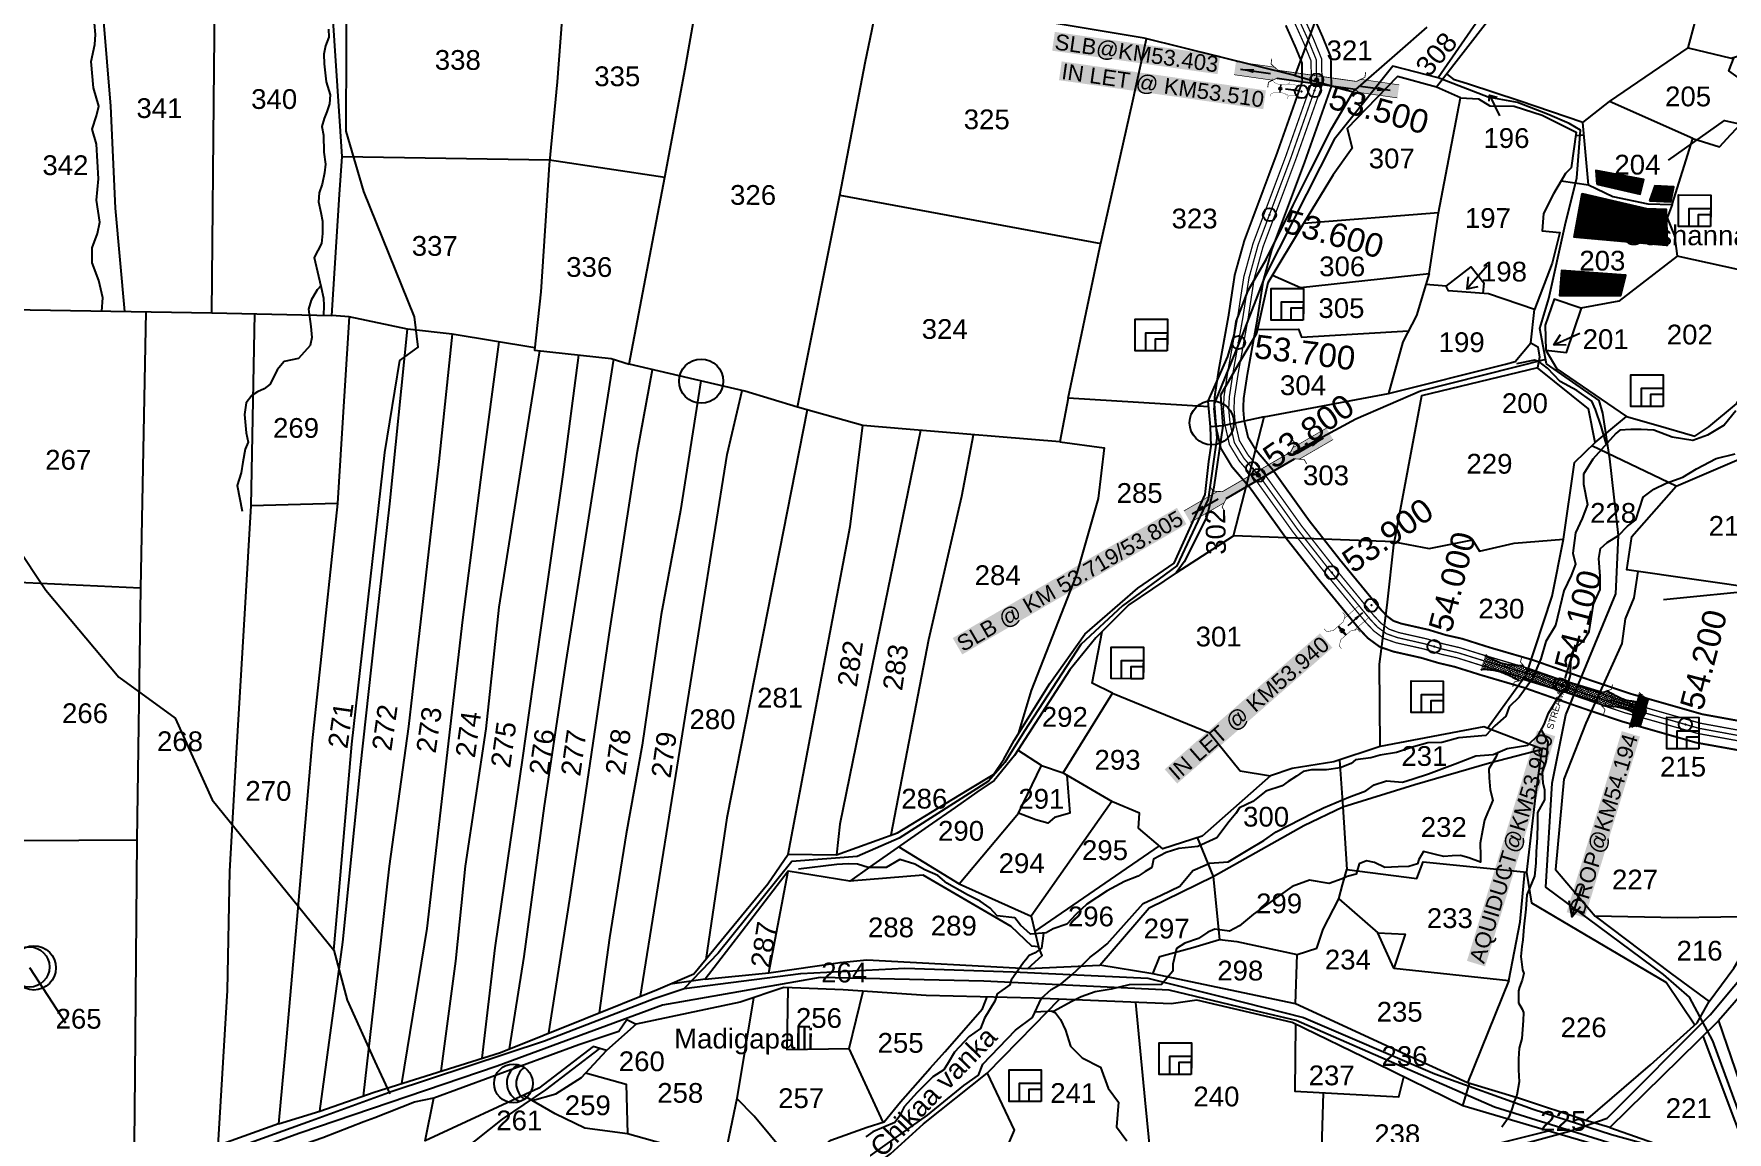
# Model space of a CAD drawing. Header units: inches. Extents: x 207447 to 213485, y 1587092 to 1593817.
# Drawn here: x 210952 to 212237, y 1590418 to 1591252 of the extents above; entities that cross this region are included whole.
import ezdxf
from ezdxf.enums import TextEntityAlignment as Align

# ---------------------------------------------------------------- set-up
doc = ezdxf.new("R2010")
doc.units = ezdxf.units.IN
doc.header["$LTSCALE"] = 15
doc.header["$MEASUREMENT"] = 0
doc.header["$PDMODE"] = 32
doc.header["$PDSIZE"] = 10
doc.linetypes.add('ACAD_ISO02W100', pattern=[15, 12, -3])
doc.linetypes.add('HIDDEN2', pattern=[0.1875, 0.125, -0.0625])
for name, color, linetype in [('BOUNDRY STONES', 240, 'Continuous'), ('CANAL1', 7, 'Continuous'), ('CSMark', 72, 'Continuous'), ('PLOTS', 7, 'Continuous'), ('PLOTS NO', 7, 'Continuous'), ('ROADS', 1, 'Continuous'), ('STREAMS', 4, 'Continuous'), ('STRUCTURE', 5, 'Continuous'), ('text2', 7, 'Continuous'), ('VILLAGE', 7, 'Continuous'), ('wells', 7, 'Continuous')]:
    doc.layers.add(name, color=color, linetype=linetype)
doc.styles.get("Standard").update_dxf_attribs({"font": 'arial.ttf'})
doc.dimstyles.get("Standard").update_dxf_attribs({"dimtxt": 0.18, "dimasz": 0.18, "dimexe": 0.18, "dimexo": 0.0625, "dimgap": 0.09, "dimtad": 0, "dimtih": 1, "dimtoh": 1, "dimdec": 4, "dimzin": 0, "dimdsep": 46, "dimtxsty": 'Standard', "dimcen": 0.09, "dimadec": 0, "dimazin": 0, "dimtfac": 1, "dimtdec": 4, "dimtofl": 0, "dimtmove": 0, "dimatfit": 3, "dimfxl": 1, "dimtolj": 1, "dimtzin": 0, "dimarcsym": 0})
pattern_1 = [(44.88524714, (110407.8104, 1501178.7762), (-0.20098420403, 0.2017908892), [])]

# ---------------------------------------------------------------- blocks, each defined once
blk = doc.blocks.new('DROP')
h = blk.add_hatch()
h.set_pattern_fill('ANSI31', color=1, scale=10, angle=45)
h.set_pattern_definition([(90, (-324.4107, -25.7687), (-1.25, 0), [])])
h.paths.add_polyline_path([(-9.9, -4.3), (-13.8, 4.1), (13.8, 4.1), (10.2, -4.3)])
at = {"layer": 'STRUCTURE', "color": 5, "const_width": 0.49}
blk.add_lwpolyline([(-9.9, -4.3), (-13.8, 4.1), (13.8, 4.1), (10.2, -4.3), (-9.9, -4.3)], dxfattribs=at)
at = {"layer": 'STRUCTURE', "color": 5}
blk.add_circle((0, 0), 1.33, dxfattribs=at)
blk = doc.blocks.new('OT')
at = {"layer": 'STRUCTURE', "color": 190}
for points, const_width in [([(769751.4, 1706595.8), (769729.4, 1706595.8)], 0.5), ([(769775.2, 1706601.8), (769775.2, 1706597.8), (769769.2, 1706593.8), (769761.8, 1706593.8), (769754.4, 1706593.8), (769748.4, 1706597.8), (769748.4, 1706601.8)], 0.5), ([(769761.8, 1706593.8), (769761.8, 1706581)], 2.5), ([(769751.4, 1706579), (769729.4, 1706579)], 0.5), ([(769748.4, 1706573), (769748.4, 1706577), (769754.4, 1706581), (769761.8, 1706581), (769761.8, 1706581), (769761.8, 1706581), (769769.2, 1706581), (769775.2, 1706577), (769775.2, 1706573)], 0.5)]:
    blk.add_lwpolyline(points, dxfattribs=dict(at, const_width=const_width))
at = {"layer": 'STRUCTURE', "color": 0}
blk.add_circle((769761.8, 1706587.4), 1.87, dxfattribs=at)
blk.add_leader([(769732.6, 1706587.4), (769753.8, 1706587.4)], dimstyle='Standard', override={"dimasz": 10, "dimgap": 0.09, "dimtad": 0}, dxfattribs=at)
blk = doc.blocks.new('SLB')
at = {"layer": 'STRUCTURE'}
h = blk.add_hatch(dxfattribs=at)
h.set_pattern_fill('DOTS', color=6, scale=20, angle=320.3722, style=0)
h.set_pattern_definition([(320.372247934, (-159.4327, -72.9564), (1.2786241598, 0.5641323054), [0, -1.25])])
h.paths.add_polyline_path([(769699.5, 1706871.1), (769699.5, 1706861.1), (769729.1, 1706861.1), (769732.1, 1706863.1), (769792.1, 1706863.1), (769795.1, 1706861.1), (769824.7, 1706861.1), (769824.7, 1706871.1), (769795.1, 1706871.1), (769792.1, 1706869.1), (769732.1, 1706869.1), (769729.1, 1706871.1)])
at = {"layer": 'STRUCTURE', "color": 6, "linetype": 'ACAD_ISO02W100', "ltscale": 0.5, "const_width": 0.5}
for points in [[(769699.5, 1706871.1), (769729.1, 1706871.1)], [(769795.1, 1706871.1), (769824.7, 1706871.1)], [(769699.5, 1706861.1), (769729.1, 1706861.1)], [(769795.1, 1706861.1), (769824.7, 1706861.1)]]:
    blk.add_lwpolyline(points, dxfattribs=at)
at = {"layer": 'STRUCTURE', "color": 6, "const_width": 0.628}
for points in [[(769726.1, 1706877.1), (769726.1, 1706873.1), (769732.1, 1706869.1), (769792.1, 1706869.1), (769798.1, 1706873.1), (769798.1, 1706877.1)], [(769726.1, 1706855.1), (769726.1, 1706859.1), (769732.1, 1706863.1), (769792.1, 1706863.1), (769798.1, 1706859.1), (769798.1, 1706855.1)]]:
    blk.add_lwpolyline(points, dxfattribs=at)
at = {"layer": 'STRUCTURE', "color": 6}
blk.add_lwpolyline([(769732.1, 1706863.1), (769792.1, 1706863.1)], dxfattribs=at)
blk.add_lwpolyline([(769732.1, 1706863.1), (769792.1, 1706863.1)], dxfattribs=at)
at = {"layer": 'STRUCTURE', "color": 0}
blk.add_circle((769762.1, 1706866.1), 1.24, dxfattribs=at)
for points in [[(769703.8, 1706866), (769726.7, 1706866)], [(769818.6, 1706865.8), (769795.7, 1706865.8)]]:
    blk.add_leader(points, dimstyle='Standard', override={"dimasz": 10, "dimgap": 0.09, "dimtad": 0}, dxfattribs=at)
blk = doc.blocks.new('AQUEDUCT')
at = {"layer": 'STRUCTURE'}
h = blk.add_hatch(dxfattribs=at)
h.set_pattern_fill('DASH', color=256, scale=8, angle=-90, style=0)
h.set_pattern_definition([(270, (-1706662.7411, 769762.6106), (1, -1), [1, -1])])
edge = h.paths.add_edge_path()
edge.add_spline(control_points=[(6.5, -63.1), (6.2, -62.6), (5.2, -61.2), (4.6, -58.3), (4.1, -54.4), (3.3, -48.8), (4.1, -41.4), (5.4, -35.8), (6, -33)], knot_values=[0, 0, 0, 0, 1.613557, 5.24513, 8.624976, 13.470124, 22.190216, 30.746377, 30.746377, 30.746377, 30.746377], degree=3, periodic=0)
edge.add_line((6, -33), (4, -30))
edge.add_line((4, -30), (4, 30))
edge.add_line((4, 30), (6, 33))
edge.add_spline(control_points=[(6, 33), (5.3, 35.8), (3.9, 41.3), (2.8, 48.7), (3.5, 54.4), (3.9, 58.3), (4.4, 61.2), (5.4, 62.6), (5.7, 63.1)], knot_values=[0, 0, 0, 0, 8.556161, 17.276253, 22.121402, 25.501247, 29.13282, 30.746377, 30.746377, 30.746377, 30.746377], degree=3, periodic=0)
edge.add_line((5.7, 63.1), (-6.5, 63.1))
edge.add_spline(control_points=[(-6.5, 63.1), (-6.2, 62.6), (-5.2, 61.2), (-4.6, 58.3), (-4.1, 54.4), (-3.3, 48.8), (-4.1, 41.4), (-5.4, 35.8), (-6, 33)], knot_values=[0, 0, 0, 0, 1.613557, 5.24513, 8.624976, 13.470124, 22.190216, 30.746377, 30.746377, 30.746377, 30.746377], degree=3, periodic=0)
edge.add_line((-6, 33), (-4, 30))
edge.add_line((-4, 30), (-4, -30))
edge.add_line((-4, -30), (-6, -33))
edge.add_spline(control_points=[(-6, -33), (-5.3, -35.8), (-3.9, -41.3), (-2.8, -48.7), (-3.5, -54.4), (-3.9, -58.3), (-4.4, -61.2), (-5.4, -62.6), (-5.7, -63.1)], knot_values=[0, 0, 0, 0, 8.556161, 17.276253, 22.121402, 25.501247, 29.13282, 30.746377, 30.746377, 30.746377, 30.746377], degree=3, periodic=0)
edge.add_line((-5.7, -63.1), (6.5, -63.1))
blk.add_circle((0, 0), 0.938)
at = {"layer": 'STRUCTURE', "const_width": 0.628}
for points in [[(-12, 36), (-8, 36), (-4, 30), (-4, -30), (-8, -36), (-12, -36)], [(12, 36), (8, 36), (4, 30), (4, -30), (8, -36), (12, -36)]]:
    blk.add_lwpolyline(points, dxfattribs=at)
at = {"layer": 'STRUCTURE', "color": 3}
for points in [[(-4, 30), (-4, -30)], [(-4, 30), (-4, -30)], [(4, 30), (4, -30)]]:
    blk.add_lwpolyline(points, dxfattribs=at)
at = {"layer": 'STRUCTURE'}
for points in [[(-6.5, 63.1), (-5.7, 61.7), (-4.7, 58.2), (-4.2, 54.9), (-3.6, 50.1), (-4.3, 41.4), (-6, 33)], [(5.7, 63.1), (4.8, 61.7), (3.9, 58.2), (3.5, 54.8), (3.1, 50), (4, 41.3), (6, 33)], [(-5.7, -63.1), (-4.8, -61.7), (-3.9, -58.2), (-3.5, -54.8), (-3.1, -50), (-4, -41.3), (-6, -33)], [(6.5, -63.1), (5.7, -61.7), (4.7, -58.2), (4.2, -54.9), (3.6, -50.1), (4.3, -41.4), (6, -33)]]:
    blk.add_spline(points, degree=3, dxfattribs=at)
at = {"layer": 'STRUCTURE', "color": 0}
blk.add_text('STREAM', height=5, dxfattribs=at).set_placement((-19.7, -0.1), align=Align.MIDDLE_CENTER)
for points in [[(32.5, 0.1), (5.8, 0)], [(0.4, -62), (0.1, -38.2)]]:
    blk.add_leader(points, dimstyle='Standard', override={"dimasz": 10, "dimgap": 0.09, "dimtad": 0}, dxfattribs=at)

msp = doc.modelspace()

# ---------------------------------------------------------------- hatches: boundary and pattern name
at = {"layer": 'VILLAGE'}
h = msp.add_hatch(dxfattribs=at)
h.set_pattern_fill('ANSI31', color=30, scale=4.068775, angle=-0.1148)
h.set_pattern_definition([(44.88524714, (110407.8104, 1501178.7762), (-0.3589113248, 0.360351878), [])])
h.paths.add_polyline_path([(212138.3, 1591137.7), (212171.2, 1591130.2), (212173.8, 1591141.2), (212137.4, 1591148.2)])
h = msp.add_hatch(dxfattribs=at)
h.set_pattern_fill('ANSI31', color=30, scale=2.278445, angle=-0.1148)
h.set_pattern_definition(pattern_1)
h.paths.add_polyline_path([(212178.3, 1591125.2), (212194.4, 1591124.3), (212196.7, 1591135.7), (212182.2, 1591136.4)])
h = msp.add_hatch(dxfattribs=at)
h.set_pattern_fill('ANSI31', color=30, scale=2.278445, angle=-0.1148)
h.set_pattern_definition(pattern_1)
h.paths.add_polyline_path([(212127.1, 1591130.7), (212175.8, 1591119.4), (212190.8, 1591118.7), (212191.5, 1591091.2), (212120.9, 1591097.5)])
h = msp.add_hatch(dxfattribs=at)
h.set_pattern_fill('ANSI31', color=30, scale=2.278445, angle=-0.1148)
h.set_pattern_definition(pattern_1)
h.paths.add_polyline_path([(212109.9, 1591053.1), (212156.4, 1591053.2), (212160.2, 1591068.6), (212111.5, 1591072.1)])

# ---------------------------------------------------------------- linework, layer by layer
at = {"layer": 'BOUNDRY STONES', "color": 1}
msp.add_lwpolyline([(210948.3, 1590543), (210975.6, 1590501)], dxfattribs=at)
for centre, radius in [((211458.2, 1590988.2), 16.8), ((211845.8, 1590956.6), 16.8), ((210948.1, 1590543.4), 15.3), ((210951.5, 1590542.7), 16.8)]:
    msp.add_circle(centre, radius, dxfattribs=at)
at = {"layer": 'CANAL1', "color": 5, "ltscale": 4, "const_width": 1}
for points in [[(211915.6, 1591264.7), (211923.3, 1591247.5), (211929.2, 1591233), (211929.6, 1591212.9), (211909.5, 1591156.2), (211884.8, 1591090.3), (211878, 1591065.8), (211873.4, 1591035.6), (211865.9, 1590994.1), (211863.1, 1590976), (211862.7, 1590967.2), (211863.6, 1590957), (211866.8, 1590943), (211873.4, 1590932.1), (211886.7, 1590916.5), (211914.1, 1590878.2), (211938.1, 1590847.7), (211940, 1590845.4), (211968.9, 1590810.2), (211974.3, 1590804.4), (211980.4, 1590799.9), (211987.8, 1590797.3), (212008.7, 1590792.6), (212021.8, 1590788.7), (212034.2, 1590785.8), (212054.8, 1590779.4), (212087.3, 1590769.8), (212129.9, 1590754.9), (212161.2, 1590744.3), (212216.7, 1590728.5), (212258.7, 1590720.8)], [(211908.3, 1591261.3), (211915.9, 1591244.4), (211921.2, 1591231.4), (211921.5, 1591214.2), (211902, 1591158.9), (211877.2, 1591092.8), (211870.2, 1591067.5), (211865.5, 1591036.9), (211858, 1590995.4), (211855.2, 1590976.8), (211854.7, 1590967), (211855.7, 1590955.7), (211859.3, 1590939.9), (211866.9, 1590927.4), (211880.4, 1590911.5), (211907.7, 1590873.4), (211931.8, 1590842.7), (211933.8, 1590840.3), (211962.9, 1590804.9), (211969, 1590798.4), (211976.6, 1590792.8), (211985.6, 1590789.6), (212006.7, 1590784.9), (212019.8, 1590780.9), (212032.1, 1590778.1), (212052.5, 1590771.7), (212084.9, 1590762.2), (212127.3, 1590747.3), (212158.8, 1590736.6), (212214.8, 1590720.7), (212257, 1590713)]]:
    msp.add_lwpolyline(points, dxfattribs=at)
at = {"layer": 'CANAL1', "color": 200, "ltscale": 4, "const_width": 1.5}
for points in [[(211921.9, 1591267.7), (211929.7, 1591250.3), (211936.2, 1591234.4), (211936.6, 1591211.8), (211916.1, 1591153.8), (211891.5, 1591088.2), (211884.9, 1591064.3), (211880.3, 1591034.4), (211872.8, 1590993), (211870.1, 1590975.3), (211869.7, 1590967.3), (211870.5, 1590958.1), (211873.4, 1590945.6), (211879.1, 1590936.2), (211892.2, 1590920.8), (211919.7, 1590882.4), (211943.5, 1590852.1), (211974.2, 1590814.8), (211979, 1590809.7), (211983.7, 1590806.2), (211989.7, 1590804.1), (212010.5, 1590799.4), (212023.6, 1590795.4), (212036, 1590792.6), (212056.8, 1590786), (212089.5, 1590776.5), (212132.2, 1590761.5), (212163.3, 1590751), (212218.2, 1590735.3), (212260.1, 1590727.7)], [(211902, 1591258.4), (211909.5, 1591241.6), (211914.3, 1591229.9), (211914.5, 1591215.4), (211895.4, 1591161.3), (211870.6, 1591095), (211863.3, 1591069), (211858.6, 1591038), (211851.1, 1590996.6), (211848.2, 1590977.5), (211847.6, 1590966.9), (211848.8, 1590954.6), (211852.7, 1590937.3), (211861.2, 1590923.2), (211874.9, 1590907.2), (211902.1, 1590869.2), (211926.4, 1590838.3), (211957.6, 1590800.3), (211964.3, 1590793.1), (211973.3, 1590786.5), (211983.6, 1590782.9), (212004.9, 1590778.1), (212018, 1590774.2), (212030.3, 1590771.3), (212050.4, 1590765), (212082.8, 1590755.5), (212125.1, 1590740.7), (212156.7, 1590730), (212213.3, 1590713.8), (212255.6, 1590706.2)]]:
    msp.add_lwpolyline(points, dxfattribs=at)
at = {"layer": 'CANAL1', "color": 1, "linetype": 'HIDDEN2', "ltscale": 4, "const_width": 1}
msp.add_lwpolyline([(211911.9, 1591263), (211919.6, 1591246), (211925.2, 1591232.2), (211925.5, 1591213.6), (211905.8, 1591157.5), (211881, 1591091.6), (211874.1, 1591066.6), (211869.4, 1591036.2), (211862, 1590994.8), (211859.2, 1590976.4), (211858.7, 1590967.1), (211859.7, 1590956.3), (211863, 1590941.5), (211870.2, 1590929.7), (211883.6, 1590914), (211910.9, 1590875.8), (211934.9, 1590845.2), (211936.9, 1590842.8), (211965.9, 1590807.6), (211971.7, 1590801.4), (211978.5, 1590796.4), (211986.7, 1590793.5), (212007.7, 1590788.7), (212020.8, 1590784.8), (212033.1, 1590781.9), (212053.6, 1590775.5), (212086.1, 1590766), (212128.6, 1590751.1), (212160, 1590740.5), (212215.8, 1590724.6), (212257.8, 1590716.9)], dxfattribs=at)
at = {"layer": 'PLOTS'}
for points in [[(211086.7, 1591040), (211088.5, 1591226.4), (211089.4, 1591316.5), (211086.3, 1591404.5)], [(211635.3, 1591388.8), (211705.6, 1591376.4), (211743, 1591374.8), (211871.4, 1591354.3), (211949.6, 1591335.9), (211930.6, 1591278.8), (211908.8, 1591220.3), (211953.3, 1591207.8)], [(212127.6, 1591184.5), (212147.8, 1591200.6), (212207.6, 1591241.2), (212221.7, 1591294.2), (212234.2, 1591330), (212115.2, 1591345.4)], [(211331.8, 1591013.5), (211269.1, 1591023.9), (211235.3, 1591027.6), (211191, 1591037), (211177.7, 1591038), (211183.6, 1591129.8), (211185.5, 1591158.7), (211178.5, 1591265.9), (211177.8, 1591329.7), (211346, 1591325.1)], [(211355.8, 1591309.4), (211348.8, 1591215.5), (211342.8, 1591152.5), (211336.4, 1591056), (211331.6, 1591011.6), (211389.8, 1591005.3), (211403.5, 1591001.2)], [(211001.2, 1591301.2), (211009.8, 1591196.9), (211013.3, 1591119.5), (211020.4, 1591041.1)], [(211531.4, 1590968.5), (211491.3, 1590980.6), (211403.5, 1591001.2), (211430.7, 1591143.2), (211446, 1591225.4), (211458.2, 1591294.7)], [(211736.7, 1590975.3), (211730.5, 1590942.1), (211613.8, 1590951.7), (211580.9, 1590954.4), (211531.4, 1590968.5), (211563.5, 1591129.4), (211582.8, 1591229.8), (211593.2, 1591281.2)], [(211908.8, 1591220.3), (211794.4, 1591248.6), (211621.4, 1591277.7)], [(212066.6, 1591276), (212040.2, 1591242), (212016.5, 1591211.3), (211986.9, 1591219.6), (211963, 1591194.9), (211948.7, 1591180), (211952.5, 1591165.1), (211937.9, 1591144.8), (211915.6, 1591107.9), (211888.4, 1591062.8), (211884.3, 1591044.8), (211879.7, 1591024.4), (211868.5, 1591005.2), (211852.4, 1590977.5), (211854.2, 1590954.3), (211844.8, 1590953.5), (211843.2, 1590972.9), (211858.1, 1591007), (211862.9, 1591023.1), (211864.4, 1591033.6), (211873.6, 1591057), (211887.2, 1591080.6), (211907.7, 1591121.7), (211920.6, 1591147.6), (211936.7, 1591179.8), (211948, 1591198.8), (211953.3, 1591207.8), (211986.8, 1591237.1), (212009.5, 1591256.9)], [(211843.6, 1590968.8), (211736.7, 1590975.3), (211760.8, 1591089.7), (211785.3, 1591198.8), (211796.4, 1591248.1)], [(212207.6, 1591241.2), (212240.1, 1591233.5), (212277.2, 1591244.9), (212313.6, 1591240.5), (212389.8, 1591221.5), (212444.7, 1591237)], [(212211, 1591172.4), (212231.3, 1591166.2), (212239.9, 1591175.4), (212249, 1591185), (212252.4, 1591184.5), (212255, 1591189.5), (212249.9, 1591191), (212251.8, 1591214.3), (212238.4, 1591223.7), (212242.5, 1591234.2)], [(212111.1, 1591140.4), (212132, 1591137.3), (212127.6, 1591184.5), (212079.2, 1591201.1), (212040.8, 1591213.6), (212030.2, 1591217.1), (212024.4, 1591221.6)], [(212389.8, 1591221.5), (212358.1, 1591214.6), (212336.1, 1591186.9), (212304, 1591125.5), (212294.1, 1591099.5), (212284.9, 1591079.2), (212281, 1591065.2), (212199.2, 1591083.2), (212154.9, 1591048.9), (212126.1, 1591043.7), (212105.9, 1591050.5), (212099.1, 1591030.6), (212099.6, 1591011.7), (212107.8, 1590997.5), (212160.8, 1590961.4), (212182.9, 1590955), (212212.7, 1590946.3), (212223.3, 1590953.5), (212244.2, 1590970.9), (212264.5, 1591006.9), (212272.5, 1591044.8), (212281, 1591065.2)], [(212017.9, 1591115.9), (212034.6, 1591203.2), (212016.5, 1591211.3)], [(212034.6, 1591203.2), (212048.3, 1591202.5), (212057, 1591197.3), (212075.5, 1591197.1), (212096.7, 1591190.1), (212122.5, 1591177.3), (212118.6, 1591150.2), (212114.3, 1591145.9), (212105.3, 1591130.4), (212097.7, 1591115.4), (212096.6, 1591102.3), (212110.2, 1591101), (212104.3, 1591077.7), (212090.8, 1591042.7)], [(212132, 1591137.3), (212150.3, 1591128.5), (212177, 1591122.8), (212195.3, 1591122.3), (212211, 1591172.4), (212147.8, 1591200.6)], [(212122.1, 1591174.7), (212128.5, 1591175.3)], [(211185.5, 1591158.7), (211343.1, 1591156.3), (211430.7, 1591143.2)], [(211563.5, 1591129.4), (211761.5, 1591092.8)], [(212010.8, 1591070), (212017.9, 1591115.9), (211915.6, 1591107.9)], [(212195.3, 1591122.3), (212191.5, 1591112.1), (212197.1, 1591098.6), (212199.2, 1591083.2)], [(212088.2, 1591017.4), (212090.8, 1591042.7), (212056, 1591054.4), (212025.6, 1591056.7), (212023.9, 1591060.3), (212042.7, 1591075.1), (212052.3, 1591062.8), (212051.7, 1591054.7)], [(211891.9, 1591068.7), (211913.1, 1591059.2), (212010.8, 1591070), (212008.4, 1591061.5)], [(212023.9, 1591060.3), (212008.4, 1591061.5), (212001.2, 1591038), (211991, 1591018), (211980, 1590978.9)], [(210885.1, 1591043.4), (210948.7, 1591042.4), (211086.7, 1591040), (211177.7, 1591038)], [(211036.5, 1591040.9), (211032.6, 1590831), (210923.3, 1590836)], [(211027.5, 1590384.2), (211091.5, 1590407.8), (211098.6, 1590525.6), (211100.2, 1590616.1), (211105.4, 1590705.8), (211111.9, 1590815.9), (211116.4, 1590893.6), (211118.5, 1591000.2), (211119.3, 1591039.3)], [(211191, 1591037), (211185.4, 1590948.6), (211182.1, 1590895.2), (211116.4, 1590893.6)], [(212099.6, 1591011.7), (212115.3, 1591010), (212126.6, 1591043.5)], [(211168.6, 1590434), (211186, 1590562.3), (211199.5, 1590694.8), (211210.2, 1590791.9), (211221.7, 1590895.1), (211235.3, 1591027.6)], [(211269.1, 1591023.9), (211258.9, 1590927.3), (211247.1, 1590823.2), (211236, 1590725.9), (211221.4, 1590620), (211210.7, 1590525.6), (211201.5, 1590445.4)], [(211880.3, 1591027.4), (211911.8, 1591027.6), (211913.9, 1591021.6), (211995.3, 1591026.5)], [(211231, 1590454.9), (211250.1, 1590572.6), (211263.5, 1590688.8), (211277.2, 1590806.9), (211292, 1590921.1), (211304.7, 1591018)], [(211335.4, 1591011.2), (211323.4, 1590935.4), (211304.5, 1590816.7), (211294.6, 1590724.2), (211279.1, 1590619.9), (211271.6, 1590547.7), (211260.6, 1590464.3)], [(211291.8, 1590474.1), (211301.8, 1590557.8), (211311.7, 1590625.9), (211322.4, 1590700.5), (211336.4, 1590799.2), (211353.3, 1590917.4), (211365.4, 1591007.9)], [(211885.7, 1590961.1), (211980, 1590978.9), (212068.8, 1591001.2), (212076.1, 1591003.2), (212088.2, 1591017.4), (212093.3, 1591014.2), (212094.6, 1591006.5), (212093.2, 1590998.3)], [(211391.6, 1591004.8), (211371.1, 1590874.8), (211355.3, 1590775.4), (211339, 1590665.8), (211323.5, 1590551.3), (211312.4, 1590481.2)], [(211342.6, 1590493.3), (211358.4, 1590594.8), (211369.6, 1590668.8), (211389, 1590800.6), (211409.9, 1590935.1), (211421.1, 1590997.1)], [(212055.1, 1590724.6), (212084.7, 1590765.7), (212104.4, 1590824.9), (212112.8, 1590868.2), (212121.2, 1590926.5), (212136.9, 1590941.5), (212131.8, 1590967.1), (212093.2, 1590998.3), (212005, 1590977), (211984.4, 1590866.1), (212011, 1590861.2), (212043.7, 1590867.6), (212049.1, 1590859), (212075.4, 1590865.2), (212112.8, 1590868.2)], [(211457.9, 1590988.4), (211442.6, 1590890.1), (211427.9, 1590810.9), (211413.4, 1590711.8), (211401.2, 1590644.4), (211388.6, 1590565.6), (211380.7, 1590508.6)], [(211412.1, 1590521.2), (211436.9, 1590676.2), (211458.1, 1590808.9), (211477.8, 1590932.5), (211489.3, 1590981.1)], [(211538.6, 1590966.5), (211502.4, 1590782.5), (211477.7, 1590656.7), (211461.6, 1590549)], [(211984.4, 1590866.1), (211862.4, 1590870.7), (211885.7, 1590961.1), (211854.2, 1590954.3)], [(212136.9, 1590941.5), (212160.8, 1590961.4)], [(211137.3, 1590424.2), (211168.6, 1590434), (211210, 1590448.3), (211305.7, 1590478.5), (211370, 1590504.3), (211425.5, 1590526.5), (211452.6, 1590538.1), (211479.4, 1590570.8), (211508.7, 1590606.6), (211524.1, 1590629.1), (211560.9, 1590628.5), (211607.2, 1590645.3), (211660.4, 1590677.6), (211680, 1590689.6), (211688, 1590701.3), (211695.7, 1590715.3), (211722.8, 1590758.7), (211749.4, 1590796), (211789.7, 1590831), (211817.3, 1590850), (211840.9, 1590902.2), (211843.5, 1590927.2), (211845.4, 1590938.9), (211844.8, 1590953.5)], [(211854.2, 1590954.3), (211847.5, 1590907.7), (211842, 1590885.2), (211824.8, 1590851.1), (211818.9, 1590842.7), (211782.9, 1590818.4), (211757.7, 1590793.2), (211738.1, 1590769), (211696.1, 1590703.9), (211680.7, 1590685.1), (211667.5, 1590676.2), (211650.9, 1590664.6), (211630.6, 1590650.3), (211586.1, 1590619.1), (211571.1, 1590608.6), (211524.2, 1590616.1), (211489.4, 1590570.6), (211461.2, 1590534.1), (211434.7, 1590530.4)], [(211524.1, 1590629.1), (211544.4, 1590736.2), (211571.2, 1590877.8), (211580.9, 1590954.4)], [(211624.7, 1590950.8), (211590.4, 1590783.2), (211563.5, 1590651.9), (211560.9, 1590628.5)], [(211602.4, 1590643.6), (211631, 1590792.1), (211656.1, 1590900.9), (211665, 1590947.5)], [(212198.4, 1590908.4), (212293.6, 1590949.1)], [(211730.5, 1590942.1), (211764.2, 1590937.6), (211759.5, 1590899), (211742.8, 1590840.6), (211708.7, 1590753.3), (211698.8, 1590720.3)], [(212294, 1590854.8), (212265, 1590830), (212161.1, 1590844.9), (212164.7, 1590870.3), (212198.4, 1590908.4), (212134.4, 1590939.2)], [(211182.1, 1590895.2), (211162.8, 1590715.1), (211151.8, 1590585.2), (211142.5, 1590481.7), (211137.3, 1590424.2), (211091.5, 1590407.8)], [(211818.9, 1590842.7), (211862.4, 1590870.7)], [(211973.7, 1590710.7), (211973.3, 1590773.2), (211979.1, 1590818), (211984.4, 1590866.1)], [(212169.4, 1590843.7), (212166.3, 1590823.7), (212159.6, 1590807.8), (212157.3, 1590789.1), (212129.9, 1590728.6), (212113.1, 1590685.9), (212106.8, 1590617.3), (212136.9, 1590581.9), (212195, 1590538.2), (212223.4, 1590517.1), (212242.3, 1590542.5), (212265.5, 1590581.6), (212275.6, 1590635.1), (212282.9, 1590707.1), (212279.9, 1590760.9), (212265, 1590830)], [(211032.6, 1590831), (211029.7, 1590639.7), (210941.7, 1590639.1)], [(211733, 1590690.8), (211770.5, 1590751.3), (211755, 1590759), (211762.6, 1590798.1)], [(211770.5, 1590751.3), (211844.1, 1590721.2), (211867.3, 1590692.4), (211890.4, 1590688.4), (211838.5, 1590642.7), (211808.6, 1590633.2), (211790.2, 1590648.9), (211791, 1590660.1), (211770.6, 1590668.7), (211735.7, 1590688.9)], [(211706.2, 1590542.3), (211760.9, 1590544.8), (211798.2, 1590588.2), (211846.8, 1590612.2), (211915.7, 1590650.7), (211945.4, 1590665), (212000, 1590682), (212056.8, 1590698.4), (212096.7, 1590708.7), (212052.3, 1590725.7), (211973.7, 1590710.7), (211938.6, 1590699.1), (211906.8, 1590694.1), (211890.4, 1590688.4)], [(211654, 1590606.6), (211699, 1590660.2), (211716.5, 1590696.4), (211698.6, 1590707.9)], [(211942.7, 1590700.5), (211945.4, 1590665), (211948.3, 1590617.3), (212001.5, 1590610.6), (212006.4, 1590623.1), (212085.1, 1590615.5)], [(212212.5, 1590499.3), (212190.8, 1590531.7), (212123.5, 1590571.4), (212088.9, 1590591.8), (212085.1, 1590615.5), (212092.3, 1590678.2), (212096.7, 1590708.7)], [(211716.5, 1590696.4), (211733, 1590690.8), (211735.7, 1590688.9), (211738.2, 1590660.2), (211726.5, 1590656.9), (211721.4, 1590652.6), (211712.2, 1590655.2), (211699, 1590660.2)], [(211769.9, 1590669.1), (211708.7, 1590582)], [(212408.8, 1590647.5), (212355.5, 1590611.7), (212336.2, 1590600.2), (212279.5, 1590583.7), (212265.5, 1590581.6), (212199.2, 1590580.7), (212136.9, 1590581.9)], [(211029.7, 1590639.7), (211028.1, 1590461), (211027.5, 1590384.2), (210951.8, 1590357.9)], [(211608.3, 1590634.7), (211654, 1590606.6), (211708.7, 1590582), (211714.4, 1590558.6)], [(211711.6, 1590570.3), (211806.1, 1590635.4)], [(211834.8, 1590641.6), (211846.8, 1590612.2), (211851.8, 1590564.2), (211865, 1590562.7), (211910.7, 1590552.8), (211925.5, 1590557.6), (211930.3, 1590572), (211942.3, 1590595.2), (211945, 1590605.8), (211948.3, 1590617.3)], [(211461.2, 1590534.1), (211509.5, 1590538.9), (211524.2, 1590616.1)], [(211509.5, 1590538.9), (211563.6, 1590546.7), (211583.9, 1590548.8), (211706.2, 1590542.3), (211717.2, 1590552.1), (211714.4, 1590558.6), (211709.3, 1590559.1), (211693.5, 1590574.2), (211626.7, 1590613.2), (211571.1, 1590608.6)], [(211984.2, 1590542.5), (212071.4, 1590533.1), (212079.9, 1590577.7), (212083.6, 1590615.7)], [(211942.3, 1590595.2), (211972, 1590569.2), (211992.7, 1590568.4), (211984.2, 1590542.5), (211972, 1590569.2)], [(211909.5, 1590515.4), (211801.2, 1590538.1), (211806.3, 1590551.4), (211831.5, 1590558.1), (211851.8, 1590564.2)], [(212285.1, 1590565), (212230.6, 1590502.4), (212201, 1590473.5), (212148.1, 1590421.6), (212186.4, 1590408.1), (212254, 1590393), (212330.2, 1590382.1)], [(211801.2, 1590538.1), (211760.9, 1590544.8)], [(212071.4, 1590533.1), (212039.9, 1590455.3), (211981.2, 1590482.2), (211909.5, 1590515.4), (211910.7, 1590552.8)], [(212036.5, 1590438), (211970.4, 1590470.3), (211906.8, 1590501.2), (211834.4, 1590518.3), (211815, 1590515.3), (211710.9, 1590519.6), (211629, 1590521.8), (211566, 1590526.1), (211521, 1590527.7), (211487.8, 1590516.7), (211408.9, 1590499.9), (211386.4, 1590480), (211376.1, 1590483.1), (211334.9, 1590451.3), (211248.7, 1590411.5), (211255.2, 1590444), (211365.3, 1590484.6), (211395.7, 1590494.7), (211401.8, 1590503.5), (211408.9, 1590499.9)], [(211497.9, 1590520), (211485.3, 1590443.5)], [(211524, 1590527.6), (211523.1, 1590480.8), (211570.6, 1590481.5)], [(211523.2, 1590400.2), (211525.7, 1590397), (211548, 1590404.7), (211556.5, 1590411.8), (211584.3, 1590421.8), (211597.2, 1590425.8), (211609.4, 1590441), (211632.1, 1590466.6), (211643.1, 1590479), (211671.8, 1590511.6), (211675.3, 1590520.6)], [(211533.7, 1590377.2), (211567.8, 1590375.7), (211601.9, 1590401.4), (211626.9, 1590424.2), (211675.2, 1590462.8), (211710.9, 1590499.3), (211729.9, 1590518.8)], [(211596.4, 1590425.5), (211570.6, 1590481.5), (211581.2, 1590525.1)], [(211835.6, 1590318.7), (211804.5, 1590370.8), (211799.7, 1590398.8), (211795.4, 1590442.4), (211788.2, 1590516.4)], [(212148.1, 1590421.6), (212129.8, 1590426.8), (212178.9, 1590469), (212214.3, 1590500.9), (212223.4, 1590517.1)], [(211909.4, 1590500), (211909, 1590449), (211987.8, 1590444.8), (211991.7, 1590459.9)], [(212230.6, 1590502.4), (212268.9, 1590390.9)], [(212255.9, 1590392.7), (212230.6, 1590460), (212218.9, 1590491)], [(211329.9, 1590442), (211347.9, 1590447), (211367.2, 1590459.5), (211386.4, 1590480)], [(211370.4, 1590463), (211401.3, 1590454.4), (211402.3, 1590416.7)], [(211675.2, 1590462.8), (211695.7, 1590419.4), (211684.6, 1590393.5), (211799.7, 1590398.8), (211929.1, 1590402.5)], [(212306.1, 1590365.9), (212209, 1590387.3), (212097.5, 1590420.1), (212036.5, 1590438), (212041.5, 1590454.8)], [(212129.8, 1590426.8), (212079.5, 1590443.5), (212039.9, 1590455.3)], [(210958.4, 1590339), (211029.2, 1590364.6), (211092.2, 1590386.6), (211171, 1590414), (211202, 1590426), (211210.3, 1590429.2), (211240.4, 1590440.9), (211255.2, 1590444)], [(211492.8, 1590357.9), (211522.4, 1590379.3), (211533.7, 1590377.2), (211536.4, 1590386.8), (211511.8, 1590388.6), (211523.2, 1590400.2), (211498.4, 1590430.2), (211485.3, 1590443.5), (211475.5, 1590396.1), (211402.3, 1590416.7), (211369.8, 1590420.9), (211347.2, 1590431.8), (211323.4, 1590445.9)], [(211930.4, 1590447.9), (211928.2, 1590372.4), (212021.5, 1590398.9), (212101.4, 1590419)]]:
    msp.add_lwpolyline(points, dxfattribs=at)
at = {"layer": 'PLOTS NO'}
for points in [[(212056.4, 1591200.9), (212056.6, 1591205.4), (212062.5, 1591203.7)], [(212056.6, 1591205.4), (212064.3, 1591189.6)], [(212039.4, 1591058.4), (212055.2, 1591076.3)], [(212040.5, 1591067.3), (212039.4, 1591058.4), (212048, 1591060.1)], [(212105.6, 1591015.7), (212125.4, 1591024.6)], [(212115, 1591015.5), (212105.6, 1591015.7), (212110.5, 1591023.7)], [(212119.3, 1590581.4), (212127, 1590604.6)], [(212116.9, 1590593.8), (212119.3, 1590581.4), (212125.9, 1590589.4)]]:
    msp.add_lwpolyline(points, dxfattribs=at)
at = {"layer": 'ROADS'}
for points in [[(211179.4, 1590556.2), (211183.3, 1590601.5), (211192.9, 1590712.5), (211218.1, 1590933.9), (211229.5, 1591003.8), (211243.3, 1591013.9), (211240.4, 1591037.1), (211202, 1591132.3), (211188.6, 1591178), (211189.2, 1591307.9), (211177.9, 1591393.1), (211177.8, 1591533.5), (211144.1, 1591659.2), (211129.2, 1591781.6), (211129.8, 1591793.6)], [(212070.8, 1591295.4), (212017.7, 1591218.4), (211983.2, 1591227.4), (211938.9, 1591171.8), (211886.1, 1591067.7), (211869.4, 1591024.5), (211847.6, 1590971), (211849.8, 1590944.8), (211843.2, 1590898.6), (211819.3, 1590847.9), (211778.1, 1590817.6), (211746.5, 1590788.3), (211703.5, 1590722.2), (211688.8, 1590698.6), (211676.3, 1590684.5), (211608.5, 1590641.3), (211576.7, 1590627.3), (211526.9, 1590623.5), (211471.2, 1590554), (211445.2, 1590527)], [(210882.1, 1591277.5), (210891.1, 1591243.1), (210896.6, 1591162.8), (210888.8, 1591055.2), (210902.3, 1590971.7), (210913.9, 1590899.5), (210960.7, 1590829.6), (211016.1, 1590763.4), (211058.9, 1590732.3), (211087, 1590670.3), (211179.4, 1590556.2), (211189.5, 1590518.3), (211210.5, 1590471.6), (211221.9, 1590447)], [(212192.6, 1591156.1), (212235.1, 1591186.1), (212254.4, 1591181.7), (212264, 1591197), (212300.8, 1591229.8), (212313.1, 1591246.5), (212353.3, 1591234.1), (212381.5, 1591228.8), (212388.8, 1591227.4), (212406.1, 1591220.4), (212444, 1591234.2)], [(212101.8, 1591051), (212114.1, 1591106.9), (212123, 1591142.6), (212125.8, 1591178.8), (212117.2, 1591183.8), (212100.8, 1591190.9), (212078, 1591199.7), (212055.7, 1591203.9), (212017.7, 1591218.4)], [(212262.8, 1590387.8), (212226.4, 1590487.4), (212208.5, 1590520.5), (212188.8, 1590537.6), (212099.6, 1590604.1), (212104.4, 1590682.9), (212114.6, 1590734.8), (212152.6, 1590826.6), (212154.7, 1590871), (212148, 1590929.2), (212142.8, 1590964), (212139.9, 1590973.5), (212100.1, 1591001.3), (212095, 1591028.1), (212101.8, 1591051)], [(211907.9, 1590933.9), (211955.3, 1590959.6), (212004.3, 1590980.9), (212099.4, 1591004.9)], [(211958.9, 1590371.2), (211978.9, 1590381), (212117.4, 1590418.7), (212146.1, 1590428.7), (212224.3, 1590507), (212276.8, 1590570), (212325.5, 1590591.1), (212381.2, 1590623), (212406.5, 1590636.1)], [(210954, 1590351.7), (211059.7, 1590389.8), (211162.4, 1590426.9), (211223.6, 1590449), (211339.1, 1590487.4), (211422.6, 1590519.5), (211445.2, 1590527), (211533.8, 1590538.4), (211612.7, 1590542.6), (211695.1, 1590539.7), (211797.2, 1590535), (211855.7, 1590520.1), (211915.4, 1590505), (212015.1, 1590462.3), (212089.8, 1590435.5), (212149.3, 1590416.2), (212207.2, 1590400.3), (212262.8, 1590387.8), (212329.2, 1590379.6)], [(212325.2, 1590370.3), (212283.7, 1590378.3), (212174.2, 1590401.4), (212060.4, 1590437), (211930.2, 1590494), (211909.8, 1590502.8), (211879.7, 1590509.9), (211813.6, 1590525.9), (211740.4, 1590529.4), (211672.8, 1590532.7), (211548.4, 1590535.3), (211428.8, 1590514.5), (211303.3, 1590468), (211153.5, 1590417.2), (210956.1, 1590345.5)], [(211245.7, 1590310.3), (211266.7, 1590395.5), (211307.3, 1590427.9), (211340.3, 1590450.1), (211381.2, 1590481.5)]]:
    msp.add_lwpolyline(points, dxfattribs=at)
at = {"layer": 'STREAMS'}
for points in [[(211003.1, 1591041.3), (211003.9, 1591051.5), (211000.8, 1591064.6), (210995.9, 1591078), (210995.9, 1591089.5), (210999.9, 1591100.2), (211001.7, 1591108.8), (210999.1, 1591125.5), (211000.5, 1591141.7), (210999.2, 1591168.1), (210995.8, 1591179.4), (210999, 1591189.6), (211000.8, 1591196.9), (210996.7, 1591211), (210995.1, 1591230.9), (210997.8, 1591243.9), (210998.3, 1591251.5), (210997.6, 1591259.9), (210996.3, 1591273.5), (210995.8, 1591288.1), (210994.8, 1591298.8), (210995.6, 1591307.4), (210993, 1591316.1)], [(211175.3, 1591255.4), (211175.6, 1591249.5), (211172.9, 1591242.9), (211171.6, 1591236.4), (211171.9, 1591229.1), (211173.5, 1591215.4), (211176.5, 1591205.5), (211175.9, 1591198.8), (211173.9, 1591192.6), (211172, 1591187.6), (211170.1, 1591181.6), (211171.5, 1591174.9), (211171.6, 1591162), (211172.9, 1591152.9), (211172.1, 1591146.4), (211170.5, 1591137.8), (211168.2, 1591131.1), (211167.6, 1591124.3), (211169.5, 1591116.3), (211170.7, 1591109.6), (211170.7, 1591100.3), (211170, 1591092.6), (211164.4, 1591082), (211167.6, 1591068), (211169.7, 1591059.2), (211171.4, 1591051.2), (211171.7, 1591045.7), (211171.4, 1591038.1)], [(211169.6, 1591060.8), (211166.5, 1591057.5), (211162.1, 1591049.8), (211160.1, 1591042.9), (211161.8, 1591029.8), (211162.6, 1591021.3), (211161.3, 1591015.2), (211152.5, 1591005.4), (211141.5, 1591003.1), (211136.3, 1590996.7), (211130.9, 1590985.8), (211126.4, 1590982.3), (211121.4, 1590980), (211117, 1590977.3), (211112.8, 1590971.7), (211111.5, 1590962.9), (211112.8, 1590948.9), (211114.2, 1590941.8), (211111.9, 1590936.6), (211110.3, 1590926.8), (211109, 1590918.7), (211105.9, 1590909), (211109.7, 1590889.6)], [(212145.4, 1590940.8), (212141.6, 1590954.1), (212137.2, 1590966.7), (212134.3, 1590973.1), (212122.9, 1590981), (212110.3, 1590988), (212100.8, 1590998.1), (212094.1, 1591003.2), (212091, 1591004.2), (212077.3, 1591001.3)], [(212243.7, 1590965.7), (212235, 1590954.9), (212222.3, 1590947.3), (212211.2, 1590943.1), (212195.3, 1590945.7), (212181.4, 1590950.9), (212171.8, 1590951.6), (212163.9, 1590951.6), (212155.7, 1590950.9), (212152.6, 1590948.4), (212135.1, 1590929), (212128, 1590917.5), (212128, 1590909.9), (212131.2, 1590894.6), (212127.1, 1590883.8), (212122, 1590873.1), (212120.1, 1590857.6), (212122.1, 1590849.3), (212118.6, 1590840.6), (212113.2, 1590828.9), (212106.7, 1590802.7), (212099.6, 1590790.6), (212095.7, 1590777.3), (212089.2, 1590762), (212079.3, 1590748.3), (212071.6, 1590740.9), (212069, 1590733.8), (212060.7, 1590726.5), (212053.9, 1590719.1), (212033.5, 1590717.4), (212020.4, 1590713.9), (212009.8, 1590713.7), (211999, 1590710.6), (211986.2, 1590706.2), (211973.7, 1590704.3), (211966.6, 1590702.3), (211955, 1590700.6), (211951.7, 1590697.8), (211943.3, 1590694.5), (211932.9, 1590693), (211921.5, 1590693), (211915.2, 1590691.8), (211910.3, 1590688.2), (211903.8, 1590684.2), (211899.3, 1590681), (211886.8, 1590676.9), (211877, 1590669.1), (211866.9, 1590664.1), (211864.1, 1590660), (211859.1, 1590653.9), (211849.6, 1590641.5), (211835.2, 1590634.9), (211820.8, 1590633.4), (211811.3, 1590630.3), (211801.5, 1590625.3), (211800.3, 1590619), (211795.3, 1590615.8), (211789.9, 1590612.3), (211779.5, 1590608.4), (211766.4, 1590601.1), (211750.9, 1590591.1), (211742.7, 1590583.3), (211735.8, 1590575.9), (211725.4, 1590572.4), (211720.2, 1590569.3), (211708.3, 1590568.4), (211700.5, 1590575.1), (211696.2, 1590580.6), (211682.8, 1590582.2), (211677.6, 1590588.1), (211670, 1590593.3), (211660.5, 1590598.2), (211644.8, 1590607), (211637.8, 1590612.8), (211627.9, 1590617.1), (211620.5, 1590621.5), (211609.1, 1590624.9), (211598.7, 1590618.8), (211584.9, 1590619), (211576.8, 1590621.4), (211569.9, 1590621.8), (211561.3, 1590621.3), (211532.1, 1590617.6)], [(211584, 1590398.1), (211630, 1590430.8), (211657.7, 1590453.4), (211668.8, 1590461.3), (211671.9, 1590469.6), (211696.8, 1590495.5), (211709.7, 1590505), (211716.5, 1590519.7), (211723.9, 1590526.4), (211731.6, 1590530.7), (211739.9, 1590537.7), (211747.3, 1590544.5), (211753.4, 1590550.9), (211759.6, 1590555.5), (211766.4, 1590561), (211793.8, 1590591.5), (211807.3, 1590597.9), (211821.6, 1590604.8), (211831.5, 1590616.7), (211840.8, 1590620.6), (211844, 1590622.3), (211858.3, 1590623.2), (211873.5, 1590632.4), (211885.4, 1590639.5), (211894.8, 1590646.1), (211922.9, 1590660.5), (211930.6, 1590664.1), (211949.8, 1590672.4), (211962.9, 1590677.2), (211969.1, 1590681.6), (211978.6, 1590684.7), (211990.7, 1590683.6), (211998.8, 1590686.3), (212010.4, 1590690.1), (212030.7, 1590697.6), (212046.4, 1590703.8), (212059.6, 1590704.7), (212070, 1590709.3), (212085.7, 1590711.8), (212093.8, 1590719.7), (212098.1, 1590727.4), (212101.6, 1590736.1), (212108.4, 1590747.2), (212115.7, 1590756.3), (212118.1, 1590765), (212118.5, 1590775.4), (212120.6, 1590784.3), (212128.2, 1590791), (212132.3, 1590798), (212135.6, 1590818.8), (212140.7, 1590830.1), (212140.7, 1590840.2), (212139.7, 1590853.5), (212141.1, 1590861.2), (212146, 1590865.6), (212154.7, 1590871), (212161.6, 1590878.2), (212167.7, 1590882.9), (212173.3, 1590900), (212181.5, 1590906.2), (212190.9, 1590910.8), (212203.5, 1590915.4), (212214, 1590921.6), (212228.8, 1590929.5), (212243.2, 1590933)], [(212095.9, 1590723.5), (212101.1, 1590714.4), (212100.4, 1590708.8), (212099.4, 1590699.3), (212096.7, 1590691.2), (212097.1, 1590683.2), (212098.5, 1590677.8), (212098.5, 1590670.3), (212093.1, 1590660.7), (212093.1, 1590652.2), (212093, 1590641.6), (212092.2, 1590630.7), (212091.8, 1590622.2), (212090.9, 1590612.4), (212085.1, 1590598.2), (212084.2, 1590587.3), (212082.9, 1590573.8), (212082.1, 1590564.1), (212081.3, 1590558.9), (212080.4, 1590551.3), (212081.8, 1590541.1), (212082.7, 1590538.4), (212081.6, 1590533.3), (212079.6, 1590528), (212078.7, 1590525.2), (212078.8, 1590516.1), (212081.4, 1590511.4), (212082.6, 1590508.9), (212082.2, 1590502.7), (212081.2, 1590489), (212079.3, 1590481.8), (212078.7, 1590473.7), (212078.7, 1590465.2), (212079.3, 1590456.2), (212077.4, 1590446.1), (212075.5, 1590441.3), (212073.8, 1590436.3), (212071.4, 1590429.3), (212066.1, 1590421.7)], [(212063.1, 1590706.4), (212061.4, 1590702.6), (212056.2, 1590693.8), (212056.4, 1590687.1), (212057.2, 1590677.9), (212059.3, 1590670.1), (212056.5, 1590663.2), (212055.7, 1590661.8), (212052.9, 1590654.9), (212051.4, 1590647), (212049.7, 1590637.3), (212049.9, 1590627.7), (212049.9, 1590622.9), (212041.1, 1590626.2), (212034.8, 1590628.1), (212028.3, 1590627.7), (212022, 1590627.3), (212015.7, 1590628.8), (212006.7, 1590631.1), (212003.1, 1590625.1), (212002.1, 1590621.7), (211995.5, 1590619.8), (211987.4, 1590619.4), (211977.3, 1590618.8), (211969.3, 1590622.6), (211963.4, 1590623.9), (211957.8, 1590621.6), (211955.6, 1590613.8), (211948.7, 1590612), (211944.9, 1590610.3), (211934.9, 1590606.7), (211920.1, 1590609.4), (211906.8, 1590604.4), (211877.6, 1590583.4), (211866.9, 1590574.7), (211859.3, 1590570.7), (211848.2, 1590572.2), (211842.9, 1590569.7), (211835.8, 1590565.1), (211825.5, 1590561.5), (211819, 1590557.3), (211816.4, 1590545.6), (211816.4, 1590540.2), (211807.7, 1590530), (211783.2, 1590529.8), (211769.4, 1590526.5), (211757.4, 1590524.5), (211746.6, 1590520.8), (211739.2, 1590516.8), (211726.1, 1590509.8), (211711, 1590509.2)], [(211718.2, 1590569), (211717.4, 1590563.2), (211716.6, 1590557.6), (211711.8, 1590554.1), (211707.1, 1590552), (211704.6, 1590548.8), (211703, 1590546.8), (211693.5, 1590533.4), (211692.6, 1590529.9), (211682.9, 1590523.1), (211681.2, 1590517.5), (211673.3, 1590504.5), (211670.2, 1590496.6), (211661.6, 1590490.7), (211650.6, 1590478.7), (211645.7, 1590470.7), (211642.3, 1590465.3), (211634, 1590460), (211622.2, 1590448), (211612.2, 1590437.1), (211608.7, 1590430.2), (211605.1, 1590425.2), (211588.6, 1590418.1), (211583.2, 1590414.3)], [(211723.8, 1590510.2), (211727.1, 1590508.5), (211731.1, 1590503.4), (211734.8, 1590495.4), (211738.5, 1590483.3), (211747.5, 1590474.3), (211761.3, 1590467.2), (211767.3, 1590451.4), (211775, 1590440.7), (211773.6, 1590422), (211781.3, 1590411.3)]]:
    msp.add_lwpolyline(points, dxfattribs=at)
at = {"layer": 'text2', "color": 2}
msp.add_lwpolyline([(212188.9, 1590822.4), (212265, 1590830)], dxfattribs=at)
at = {"layer": 'text2'}
for p in [(211914, 1591208, 94), (211925.5, 1591216.9), (211876.9, 1590921.9), (211881.3, 1590916.7), (211936.9, 1590842.8), (211967, 1590818, 98), (212112.3, 1590756.9), (212170.4, 1590737.5)]:
    msp.add_point(p, dxfattribs=at)
at = {"layer": 'text2', "color": 3, "linetype": 'Continuous'}
for p in [(211923.9, 1591208.8), (211889.7, 1591114.6), (211866.1, 1591017.6), (211876.9, 1590921.9), (212014.6, 1590786.7), (212110.2, 1590757.6), (212205.4, 1590727.5)]:
    msp.add_point(p, dxfattribs=at)
at = {"layer": 'VILLAGE', "color": 30}
for points in [[(212138.3, 1591137.7), (212171.2, 1591130.2), (212173.8, 1591141.2), (212137.4, 1591148.2), (212138.3, 1591137.7)], [(212178.3, 1591125.2), (212194.4, 1591124.3), (212196.7, 1591135.7), (212182.2, 1591136.4), (212178.3, 1591125.2)], [(212127.1, 1591130.7), (212175.8, 1591119.4), (212190.8, 1591118.7), (212191.5, 1591091.2), (212120.9, 1591097.5), (212127.1, 1591130.7)], [(212109.9, 1591053.1), (212156.4, 1591053.2), (212160.2, 1591068.6), (212111.5, 1591072.1), (212109.9, 1591053.1)]]:
    msp.add_lwpolyline(points, dxfattribs=at)
at = {"layer": 'wells', "color": 0}
for points in [[(212224.6, 1591105.5), (212200.2, 1591105.5), (212200.3, 1591129.6), (212224.7, 1591129.5)], [(212224.6, 1591105.5), (212208.2, 1591105.5), (212208.2, 1591119.3), (212224.7, 1591119.3)], [(212224.6, 1591105.5), (212215.5, 1591105.5), (212215.5, 1591114.7), (212224.6, 1591114.7)], [(211915.3, 1591034.5), (211890.9, 1591034.6), (211891, 1591058.6), (211915.4, 1591058.6)], [(211915.3, 1591034.5), (211898.9, 1591034.6), (211898.9, 1591048.4), (211915.4, 1591048.4)], [(211812.1, 1591011.1), (211787.8, 1591011.2), (211787.8, 1591035.2), (211812.2, 1591035.2)], [(211915.3, 1591034.5), (211906.2, 1591034.5), (211906.2, 1591043.8), (211915.4, 1591043.8)], [(211812.1, 1591011.1), (211795.7, 1591011.2), (211795.7, 1591025), (211812.2, 1591025)], [(211812.1, 1591011.1), (211803, 1591011.1), (211803, 1591020.4), (211812.2, 1591020.4)], [(212188.5, 1590968.9), (212164.1, 1590969), (212164.1, 1590993), (212188.5, 1590993)], [(212188.5, 1590968.9), (212172, 1590969), (212172, 1590982.8), (212188.5, 1590982.8)], [(212188.5, 1590968.9), (212179.3, 1590969), (212179.3, 1590978.2), (212188.5, 1590978.2)], [(211793.8, 1590762.2), (211769.5, 1590762.3), (211769.5, 1590786.3), (211793.9, 1590786.3)], [(211793.8, 1590762.2), (211777.4, 1590762.3), (211777.4, 1590776.1), (211793.9, 1590776.1)], [(211793.8, 1590762.2), (211784.7, 1590762.2), (211784.7, 1590771.5), (211793.9, 1590771.5)], [(212021.6, 1590736.5), (211997.2, 1590736.5), (211997.2, 1590760.6), (212021.6, 1590760.5)], [(212021.6, 1590736.5), (212005.1, 1590736.5), (212005.1, 1590750.3), (212021.6, 1590750.3)], [(212021.6, 1590736.5), (212012.4, 1590736.5), (212012.4, 1590745.7), (212021.6, 1590745.7)], [(212215.7, 1590708.9), (212191.3, 1590708.9), (212191.4, 1590733), (212215.7, 1590732.9)], [(212215.7, 1590708.9), (212199.2, 1590708.9), (212199.3, 1590722.8), (212215.7, 1590722.7)], [(212215.7, 1590708.9), (212206.5, 1590708.9), (212206.5, 1590718.2), (212215.7, 1590718.2)], [(211830.3, 1590461.8), (211806, 1590461.8), (211806, 1590485.9), (211830.4, 1590485.8)], [(211830.3, 1590461.8), (211813.9, 1590461.8), (211813.9, 1590475.7), (211830.4, 1590475.6)], [(211830.3, 1590461.8), (211821.2, 1590461.8), (211821.2, 1590471.1), (211830.4, 1590471.1)], [(211716.3, 1590441.3), (211691.9, 1590441.3), (211691.9, 1590465.4), (211716.3, 1590465.3)], [(211716.3, 1590441.3), (211699.8, 1590441.3), (211699.8, 1590455.1), (211716.3, 1590455.1)], [(211716.3, 1590441.3), (211707.1, 1590441.3), (211707.1, 1590450.5), (211716.3, 1590450.5)]]:
    msp.add_lwpolyline(points, close=True, dxfattribs=at)
msp.add_circle((211315.6, 1590455), 14.7, dxfattribs=at)
for centre, start, end in [((211325.3, 1590455.3), 111.05, 252.4733), ((211332.4, 1590455), 124.9739, 235.2375)]:
    msp.add_arc(centre, 14.7, start, end, dxfattribs=at)

# ---------------------------------------------------------------- block references
for name, p, rotation in [('AQUEDUCT', (212112.3, 1590756.9), 73.0596237813535), ('DROP', (212170.5, 1590737.4), 73.50096587453818)]:
    msp.add_blockref(name, p, dxfattribs=dict(rotation=rotation))
at = {"layer": 'STRUCTURE', "color": 0}
for p, rotation in [((-789983.5, 9413), 351.924388554847), ((403406.9, -271673.8), 30.14536174024887)]:
    msp.add_blockref('SLB', p, dxfattribs=dict(at, rotation=rotation))
for p, xscale, yscale, zscale, rotation in [((693186.6, 2372174.8, 65.8), 0.4899999999999999, 0.4899999999999999, 0.4899999999999999, 172.6334297107388), ((-169446.4, 2844584.2, 98), 0.7, 0.7, 0.7, 221.1972406896826)]:
    msp.add_blockref('OT', p, dxfattribs=dict(at, xscale=xscale, yscale=yscale, zscale=zscale, rotation=rotation))

# ---------------------------------------------------------------- texts
at = {"layer": 'CSMark', "color": 1}
for s, rotation, p in [('53.500', 344.6148, (211935.7, 1591204.4)), ('53.600', 344.6148, (211901.5, 1591110.2)), ('53.700', 352.8441, (211878.4, 1591014.8)), ('53.800', 35.0697, (211887.8, 1590928.2)), ('53.900', 35.0697, (211947.9, 1590849.1)), ('54.000', 75.6888, (212018.8, 1590798.6)), ('54.100', 75.6888, (212114.4, 1590769.5)), ('54.200', 75.6888, (212209.7, 1590739.4))]:
    msp.add_text(s, height=18, rotation=rotation, dxfattribs=at).set_placement(p, align=Align.MIDDLE_LEFT)
at = {"layer": 'PLOTS'}
for s, rotation, p in [('308', 49.622, (212010.7, 1591218.3)), ('338', 359.8852, (211255.9, 1591224.6)), ('321', 359.8852, (211933, 1591231.9)), ('335', 359.8852, (211377, 1591212.2)), ('341', 359.8852, (211029.4, 1591188)), ('340', 359.8852, (211116.5, 1591194.9)), ('205', 359.8852, (212190, 1591196.9)), ('325', 359.8852, (211657.5, 1591179.5)), ('196', 359.8852, (212052.1, 1591165.3)), ('307', 359.8852, (211965, 1591149.8)), ('342', 359.8852, (210958, 1591144.7)), ('204', 359.8852, (212151.5, 1591145.1)), ('326', 359.8852, (211480.1, 1591122.1)), ('323', 359.8852, (211815.3, 1591104.2)), ('197', 359.8852, (212038, 1591104.6)), ('337', 359.8852, (211238.4, 1591083.4)), ('Seshannapalli', 359.8852, (212159.1, 1591091.5)), ('203', 359.8852, (212124.9, 1591072.2)), ('336', 359.8852, (211355.7, 1591067.4)), ('306', 359.8852, (211927.4, 1591067.9)), ('198', 359.8852, (212050.2, 1591063.9)), ('305', 359.8852, (211926.8, 1591036.2)), ('324', 359.8852, (211625.6, 1591020.3)), ('199', 359.8852, (212018.1, 1591010.3)), ('201', 359.8852, (212127.4, 1591012.6)), ('202', 359.8852, (212191.3, 1591016.1)), ('304', 359.8852, (211897.6, 1590977.6)), ('200', 359.8852, (212066.1, 1590964)), ('269', 359.8852, (211133.1, 1590945.2)), ('267', 359.8852, (210960.1, 1590921)), ('229', 359.8852, (212039.2, 1590918)), ('303', 359.8852, (211915.1, 1590909.2)), ('285', 359.8852, (211773.6, 1590895.8)), ('228', 359.8852, (212133.1, 1590880.7)), ('302', 91.3182, (211856.7, 1590856.5)), ('214', 359.8852, (212223.1, 1590870.8)), ('284', 359.8852, (211665.8, 1590833.4)), ('230', 359.8852, (212048.2, 1590808)), ('301', 359.8852, (211833.6, 1590786.8)), ('282', 81.9509, (211576.3, 1590755.4)), ('283', 81.9509, (211610.7, 1590752.6)), ('281', 359.8852, (211500.6, 1590740.4)), ('266', 359.8852, (210972.9, 1590728.6)), ('271', 81.9509, (211189.5, 1590708.6)), ('272', 81.9509, (211222.9, 1590706.8)), ('273', 81.9509, (211256.5, 1590705.1)), ('280', 359.8852, (211449.3, 1590724)), ('292', 359.8852, (211716.8, 1590725.8)), ('274', 81.9509, (211286.3, 1590701.6)), ('275', 81.9509, (211313.1, 1590693.9)), ('268', 359.8852, (211045, 1590707.3)), ('276', 81.9509, (211342.2, 1590688.4)), ('277', 81.9509, (211366.3, 1590687.6)), ('278', 81.9509, (211400.1, 1590688.4)), ('279', 81.9509, (211434.9, 1590686.2)), ('293', 359.8852, (211756.8, 1590693.2)), ('231', 359.8852, (211989.8, 1590696.1)), ('215', 359.8852, (212186.2, 1590688)), ('270', 359.8852, (211112.1, 1590669.6)), ('286', 359.8852, (211610.1, 1590663.7)), ('291', 359.8852, (211699, 1590663.6)), ('300', 359.8852, (211869.6, 1590650)), ('290', 359.8852, (211638, 1590639.3)), ('232', 359.8852, (212004.5, 1590642.2)), ('295', 359.8852, (211747.3, 1590624.6)), ('294', 359.8852, (211684, 1590614.7)), ('227', 359.8852, (212149.7, 1590602.3)), ('299', 359.8852, (211879.5, 1590584.2)), ('296', 359.8852, (211736.6, 1590574.3)), ('233', 359.8852, (212009.1, 1590573)), ('287', 81.2399, (211510.4, 1590541.9)), ('288', 359.8852, (211584.8, 1590566)), ('289', 359.8852, (211632.5, 1590567.3)), ('297', 359.8852, (211794.1, 1590565.1)), ('216', 359.8852, (212198.7, 1590548.3)), ('264', 359.8852, (211549.3, 1590531.7)), ('298', 359.8852, (211850, 1590533.2)), ('234', 359.8852, (211931.7, 1590541.5)), ('265', 359.8852, (210968, 1590496.6)), ('256', 359.8852, (211530.1, 1590497.2)), ('235', 359.8852, (211971, 1590501.9)), ('Madigapalli', 359.8852, (211437.6, 1590481.6)), ('Chikaa vanka', 45.9229, (211595.7, 1590397.9)), ('255', 359.8852, (211592.1, 1590478.3)), ('226', 359.8852, (212110.7, 1590490.1)), ('236', 359.8852, (211974.7, 1590468.3)), ('260', 359.8852, (211395.6, 1590464.3)), ('237', 359.8852, (211919.4, 1590453.6)), ('258', 359.8852, (211424.8, 1590440.3)), ('241', 359.8852, (211723.2, 1590440.2)), ('259', 359.8852, (211354.6, 1590430.9)), ('257', 359.8852, (211516.6, 1590436.3)), ('240', 359.8852, (211831.9, 1590437.6)), ('221', 359.8852, (212190.5, 1590428.7)), ('261', 359.8852, (211302.6, 1590419.4)), ('225', 359.8852, (212095.2, 1590419)), ('238', 359.8852, (211969.2, 1590408.9))]:
    msp.add_text(s, height=15, rotation=rotation, dxfattribs=at).set_placement(p)
at = {"layer": 'STRUCTURE', "color": 5, "char_height": 12, "attachment_point": 1, "bg_fill": 1, "box_fill_scale": 1.1, "bg_fill_color": 7, "bg_fill_true_color": 16777215, "bg_fill_transparency": 0}
for s, insert, width, rotation in [('SLB@KM53.403', (211727.7, 1591252), 124.467, 351.9244), ('IN LET @ KM53.510', (211732.9, 1591229.6, 112.8), 154.237, 351.9244), ('SLB @ KM 53.719/53.805', (211650.8, 1590792.7), 194.477, 30.1454), ('IN LET @ KM53.940', (211811.8, 1590693.4, 117.6), 154.22, 41.1972), ('AQUIDUCT@KM53.969', (212041.1, 1590548.8), 180.366, 73.0596), ('DROP@KM54.194', (212116.8, 1590585.8), 141.321, 73.0596)]:
    msp.add_mtext(s, dxfattribs=dict(at, insert=insert, width=width, rotation=rotation))

doc.saveas('drawing.dxf')
